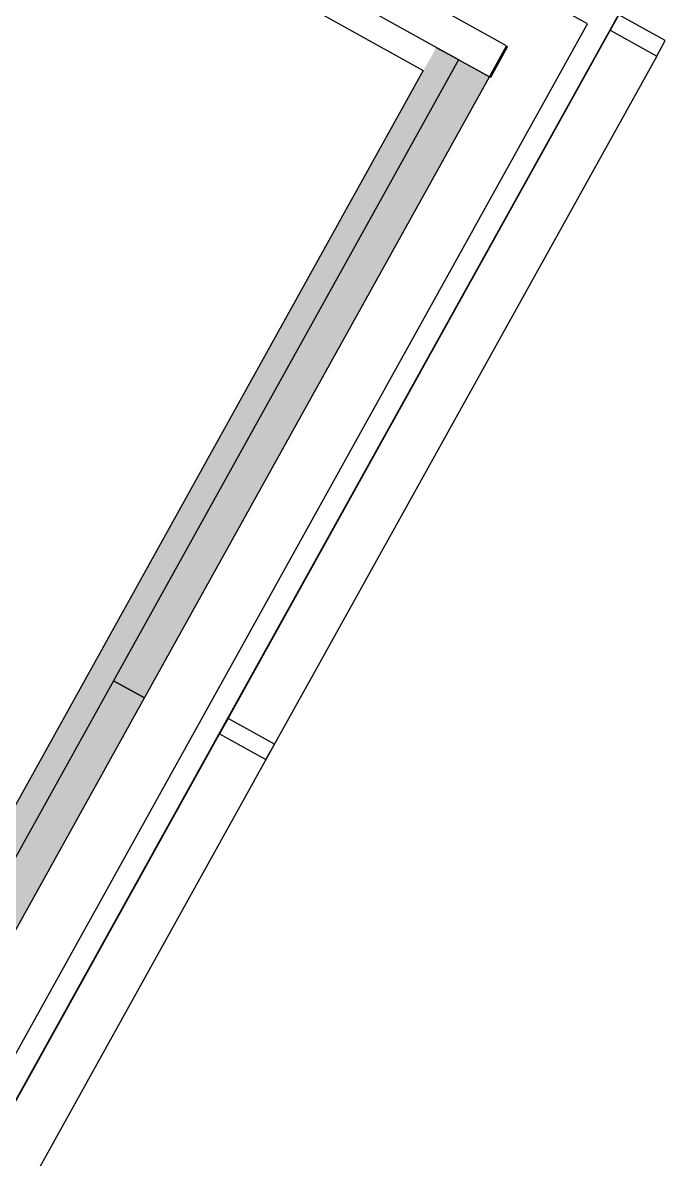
# Model space of a CAD drawing. Header units: metres. Extents: x 2.3 to 42.8, y 0.9 to 31.9.
# Drawn here: x 37.932 to 38.647, y 24.863 to 26.128 of the extents above; entities that cross this region are included whole.
import ezdxf

# ---------------------------------------------------------------- set-up
doc = ezdxf.new("R2010")
doc.units = ezdxf.units.M
for name, color, linetype in [('ARREDI', 9, 'Continuous'), ('PARETI_STRUTTURE', 7, 'Continuous'), ('PILASTRI_SETTI', 8, 'Continuous')]:
    doc.layers.add(name, color=color, linetype=linetype)

msp = doc.modelspace()

# ---------------------------------------------------------------- linework, layer by layer
at = {"layer": 'ARREDI'}
for points in [[(38.4513, 26.0674), (38.4704, 26.1019), (37.7897, 26.4798), (37.7706, 26.4454)], [(38.595, 26.1367), (38.1554, 25.345), (38.1557, 25.3448), (38.5953, 26.1365)], [(38.0674, 25.3762), (38.4513, 26.0674), (38.4168, 26.0865), (38.033, 25.3953)], [(38.0674, 25.3762), (38.033, 25.3953), (37.6118, 24.6368), (37.6463, 24.6177)], [(38.1554, 25.345), (37.7157, 24.5532), (37.7161, 24.553), (38.1557, 25.3448)]]:
    msp.add_lwpolyline(points, close=True, dxfattribs=at)
for points in [[(38.1554, 25.345), (38.595, 26.1367)], [(37.7158, 24.5532), (38.1554, 25.345)]]:
    msp.add_lwpolyline(points, dxfattribs=at)
at = {"layer": 'PARETI_STRUTTURE'}
for points in [[(38.4513, 26.0674), (38.4704, 26.1019), (37.7897, 26.4798), (37.7706, 26.4454)], [(38.5953, 26.1365), (38.5858, 26.1193), (38.6374, 26.0906), (38.647, 26.1078)], [(38.0674, 25.3762), (38.4513, 26.0674), (38.4168, 26.0865), (38.033, 25.3953)], [(38.0674, 25.3762), (38.033, 25.3953), (37.6118, 24.6368), (37.6463, 24.6177)], [(38.1605, 25.3534), (38.1509, 25.3362), (38.2026, 25.3075), (38.2121, 25.3247)]]:
    msp.add_lwpolyline(points, close=True, dxfattribs=at)
for points in [[(37.7585, 26.4521), (37.7442, 26.4262), (38.3777, 26.0745)], [(37.6488, 24.6197), (37.7059, 24.588), (38.5603, 26.1267), (38.5031, 26.1584)], [(38.1605, 25.3534), (38.5858, 26.1193)], [(38.5858, 26.1193), (38.6374, 26.0906)], [(38.4179, 26.086), (38.3921, 26.1003)], [(38.3921, 26.1003), (38.4179, 26.086)], [(38.4714, 26.1013), (38.4523, 26.0669)], [(38.4523, 26.0669), (38.4714, 26.1013)], [(38.6374, 26.0906), (38.2073, 25.3161)], [(38.3777, 26.0745), (37.5885, 24.6531), (37.6143, 24.6388)], [(37.7209, 24.5616), (38.1509, 25.3362)], [(38.2073, 25.3161), (37.763, 24.5158)]]:
    msp.add_lwpolyline(points, dxfattribs=at)
at = {"layer": 'PILASTRI_SETTI'}
for points in [[(37.6144, 24.6388), (38.4179, 26.086), (37.5885, 24.6532), (38.3921, 26.1003)], [(38.0674, 25.3762), (38.4513, 26.0674), (38.033, 25.3953), (38.4168, 26.0865)], [(37.6463, 24.6177), (38.0674, 25.3762), (37.6118, 24.6368), (38.033, 25.3953)]]:
    msp.add_solid(points, dxfattribs=at)

doc.saveas('drawing.dxf')
